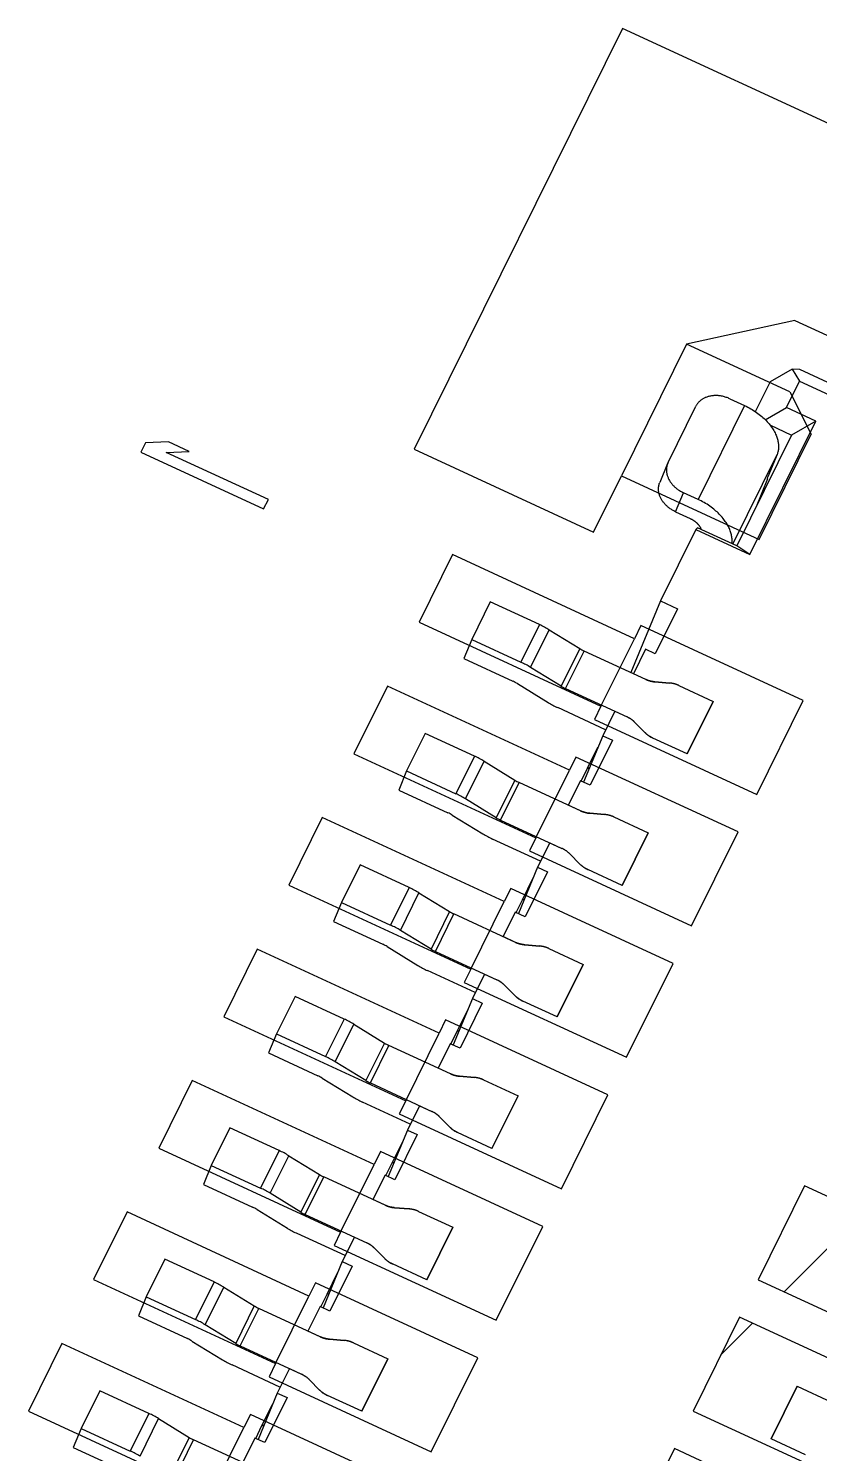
# Model space of a CAD drawing. Header units: millimetres. Extents: x 7 to 507, y -14 to 339.
# Drawn here: x 59.231 to 60.399, y 261.714 to 263.817 of the extents above; entities that cross this region are included whole.
import ezdxf

# ---------------------------------------------------------------- set-up
doc = ezdxf.new("R2010")
doc.units = ezdxf.units.MM
doc.header["$LTSCALE"] = 23.1
doc.layers.get('0').update_dxf_attribs({"linetype": 'CONTINUOUS'})
for name, color, linetype in [('01_ASM_ALL_AXIS', 7, 'CONTINUOUS'), ('_135680', 7, 'CONTINUOUS'), ('_139725', 7, 'CONTINUOUS'), ('_189691', 7, 'CONTINUOUS'), ('_369953', 7, 'CONTINUOUS'), ('_424072', 7, 'CONTINUOUS'), ('_524098', 7, 'CONTINUOUS'), ('_543160', 7, 'CONTINUOUS'), ('_548257', 7, 'CONTINUOUS'), ('_584557', 7, 'CONTINUOUS'), ('_601858', 7, 'CONTINUOUS')]:
    doc.layers.add(name, color=color, linetype=linetype)

msp = doc.modelspace()

# ---------------------------------------------------------------- linework, layer by layer
at = {"color": 1}
for p, q in [((60.1083, 263.817), (59.8008, 263.196)), ((61.6327, 263.113), (60.1083, 263.817)), ((60.3631, 263.386), (60.203, 263.3509)), ((60.3631, 263.386), (60.4829, 263.3307)), ((59.8008, 263.196), (60.0657, 263.0737)), ((60.0657, 263.0737), (60.1069, 263.1569)), ((60.1357, 262.9358), (60.1261, 262.9164)), ((60.3752, 262.8252), (60.1357, 262.9358)), ((60.3066, 262.6866), (60.3752, 262.8252)), ((60.0767, 262.8166), (60.0671, 262.7972)), ((60.0671, 262.7972), (60.3066, 262.6866)), ((60.0396, 262.7417), (60.03, 262.7223)), ((60.2791, 262.6311), (60.0396, 262.7417)), ((59.9806, 262.6225), (59.971, 262.6031)), ((60.2105, 262.4925), (60.2791, 262.6311)), ((59.971, 262.6031), (60.2105, 262.4925)), ((59.9435, 262.5477), (59.9339, 262.5283)), ((60.1831, 262.4371), (59.9435, 262.5477)), ((59.8845, 262.4285), (59.8749, 262.4091)), ((60.1144, 262.2985), (60.1831, 262.4371)), ((59.8749, 262.4091), (60.1144, 262.2985)), ((59.8474, 262.3537), (59.8378, 262.3342)), ((60.087, 262.243), (59.8474, 262.3537)), ((59.7884, 262.2345), (59.7788, 262.215)), ((60.0183, 262.1044), (60.087, 262.243)), ((59.7788, 262.215), (60.0183, 262.1044)), ((59.7513, 262.1596), (59.7417, 262.1402)), ((59.9909, 262.049), (59.7513, 262.1596)), ((60.3773, 262.1089), (60.3087, 261.9703)), ((60.6169, 261.9983), (60.3773, 262.1089)), ((59.9222, 261.9104), (59.9909, 262.049)), ((59.6923, 262.0404), (59.6827, 262.021)), ((59.6827, 262.021), (59.9222, 261.9104)), ((59.6552, 261.9656), (59.6456, 261.9462)), ((59.8948, 261.8549), (59.6552, 261.9656)), ((60.3087, 261.9703), (60.5482, 261.8597)), ((60.2812, 261.9149), (60.2126, 261.7763)), ((60.5208, 261.8043), (60.2812, 261.9149)), ((59.8261, 261.7163), (59.8948, 261.8549)), ((59.5962, 261.8464), (59.5866, 261.827)), ((59.5866, 261.827), (59.8261, 261.7163)), ((59.5591, 261.7715), (59.5495, 261.7521)), ((59.7987, 261.6609), (59.5591, 261.7715)), ((60.2126, 261.7763), (60.4521, 261.6657)), ((60.1851, 261.7209), (60.1165, 261.5822)), ((60.4247, 261.6102), (60.1851, 261.7209))]:
    msp.add_line(p, q, dxfattribs=at)
at = {"color": 4}
for p, q in [((60.203, 263.3509), (60.1069, 263.1569)), ((60.3555, 263.2805), (60.203, 263.3509)), ((60.3555, 263.2805), (60.3871, 263.2182)), ((60.3102, 263.063), (60.3871, 263.2182)), ((60.1069, 263.1569), (60.3102, 263.063)), ((59.8575, 263.0404), (59.8081, 262.9406)), ((60.1261, 262.9164), (59.8575, 263.0404)), ((59.8081, 262.9406), (60.0767, 262.8166)), ((60.0767, 262.8166), (60.1261, 262.9164)), ((59.7614, 262.8464), (59.712, 262.7466)), ((60.03, 262.7223), (59.7614, 262.8464)), ((59.712, 262.7466), (59.9806, 262.6225)), ((59.9806, 262.6225), (60.03, 262.7223)), ((59.6653, 262.6523), (59.6159, 262.5525)), ((59.9339, 262.5283), (59.6653, 262.6523)), ((59.6159, 262.5525), (59.8845, 262.4285)), ((59.8845, 262.4285), (59.9339, 262.5283)), ((59.5692, 262.4583), (59.5198, 262.3585)), ((59.8378, 262.3342), (59.5692, 262.4583)), ((59.5198, 262.3585), (59.7884, 262.2345)), ((59.7884, 262.2345), (59.8378, 262.3342)), ((59.4731, 262.2642), (59.4237, 262.1644)), ((59.7417, 262.1402), (59.4731, 262.2642)), ((59.4237, 262.1644), (59.6923, 262.0404)), ((59.6923, 262.0404), (59.7417, 262.1402)), ((59.377, 262.0702), (59.3276, 261.9704)), ((59.6456, 261.9462), (59.377, 262.0702)), ((59.3276, 261.9704), (59.5962, 261.8464)), ((59.5962, 261.8464), (59.6456, 261.9462)), ((59.2809, 261.8761), (59.2315, 261.7763)), ((59.5495, 261.7521), (59.2809, 261.8761)), ((59.2315, 261.7763), (59.5001, 261.6523)), ((59.5001, 261.6523), (59.5495, 261.7521))]:
    msp.add_line(p, q, dxfattribs=at)
at = {"color": 2}
for p, q in [((60.3472, 261.9526), (60.4637, 262.0691)), ((60.2534, 261.8588), (60.3006, 261.9059))]:
    msp.add_line(p, q, dxfattribs=at)
at = {"layer": '01_ASM_ALL_AXIS', "color": 4}
for p, q in [((59.4041, 263.2055), (59.3973, 263.1916)), ((59.438, 263.2069), (59.4041, 263.2055)), ((59.4689, 263.1926), (59.438, 263.2069)), ((59.3973, 263.1916), (59.5787, 263.1078)), ((59.435, 263.1912), (59.4689, 263.1926)), ((59.5856, 263.1217), (59.435, 263.1912)), ((59.5787, 263.1078), (59.5856, 263.1217))]:
    msp.add_line(p, q, dxfattribs=at)
at = {"layer": '_135680', "color": 7}
for p, q in [((59.7211, 262.5825), (59.6936, 262.5271)), ((59.7937, 262.549), (59.7211, 262.5825)), ((59.6936, 262.5271), (59.682, 262.4989)), ((59.6936, 262.5271), (59.7662, 262.4936)), ((59.808, 262.5414), (59.8532, 262.5136)), ((59.9505, 262.4682), (59.8597, 262.5101)), ((59.682, 262.4989), (59.7546, 262.4654)), ((59.8258, 262.4582), (59.7806, 262.4859)), ((59.9859, 262.4628), (59.9641, 262.4646)), ((59.7611, 262.4619), (59.8063, 262.4342)), ((59.8323, 262.4547), (59.923, 262.4128)), ((59.9995, 262.4592), (60.0503, 262.4357)), ((59.8911, 262.394), (59.8206, 262.4265)), ((59.9345, 262.4049), (59.9496, 262.3895)), ((60.0119, 262.3581), (59.9611, 262.3816)), ((59.8552, 262.3181), (59.8645, 262.337)), ((59.8645, 262.337), (59.8673, 262.3374))]:
    msp.add_line(p, q, dxfattribs=at)
at = {"layer": '_135680', "color": 9}
for p, q in [((59.7937, 262.549), (59.7662, 262.4936)), ((59.7806, 262.4859), (59.808, 262.5414)), ((59.8532, 262.5136), (59.8258, 262.4582)), ((59.8323, 262.4547), (59.8597, 262.5101)), ((60.0503, 262.4357), (60.0119, 262.3581))]:
    msp.add_line(p, q, dxfattribs=at)
at = {"layer": '_135680', "color": 7}
for points in [[(59.9641, 262.4646), (59.9635, 262.4647), (59.9629, 262.4647), (59.9623, 262.4648), (59.9617, 262.4649), (59.9612, 262.465), (59.9606, 262.4651), (59.9599, 262.4652), (59.9593, 262.4653), (59.9586, 262.4655), (59.958, 262.4656), (59.9574, 262.4658), (59.9567, 262.4659), (59.9561, 262.4661), (59.9554, 262.4663), (59.9548, 262.4665), (59.9542, 262.4667), (59.9535, 262.467), (59.9529, 262.4672), (59.9523, 262.4674), (59.9517, 262.4677), (59.9511, 262.468), (59.9505, 262.4682)], [(59.9995, 262.4592), (59.999, 262.4595), (59.9984, 262.4597), (59.9979, 262.4599), (59.9973, 262.4601), (59.9968, 262.4604), (59.9962, 262.4606), (59.9956, 262.4608), (59.995, 262.461), (59.9945, 262.4612), (59.9939, 262.4613), (59.9933, 262.4615), (59.9927, 262.4617), (59.9921, 262.4618), (59.9915, 262.462), (59.9908, 262.4621), (59.9902, 262.4622), (59.9896, 262.4623), (59.989, 262.4624), (59.9884, 262.4625), (59.9878, 262.4626), (59.9872, 262.4627), (59.9865, 262.4628), (59.9859, 262.4628)], [(59.9496, 262.3895), (59.95, 262.3891), (59.9505, 262.3887), (59.9509, 262.3884), (59.9513, 262.388), (59.9517, 262.3876), (59.9522, 262.3872), (59.9526, 262.3868), (59.9531, 262.3864), (59.9536, 262.3861), (59.9541, 262.3857), (59.9546, 262.3853), (59.9551, 262.385), (59.9556, 262.3846), (59.9562, 262.3843), (59.9567, 262.3839), (59.9572, 262.3836), (59.9578, 262.3833), (59.9583, 262.383), (59.9589, 262.3827), (59.9594, 262.3824), (59.96, 262.3821), (59.9605, 262.3819), (59.9611, 262.3816)]]:
    msp.add_lwpolyline(points, dxfattribs=at)
for centre, radius, start, end in [((59.7356, 262.4233), 0.1385, 58.4892, 65.2143), ((59.886, 262.5671), 0.0628, 238.4799, 245.2235), ((59.7084, 262.3682), 0.1381, 58.4799, 65.2235), ((59.7283, 262.4084), 0.0628, 58.4799, 65.2235), ((59.8586, 262.5117), 0.0628, 238.4799, 245.2235), ((59.8785, 262.5519), 0.1381, 238.4799, 245.2235), ((59.9058, 262.3756), 0.041, 58.6072, 65.2214), ((59.9065, 262.3767), 0.0397, 51.85, 58.6048), ((59.9079, 262.3784), 0.0375, 44.8183, 51.8251)]:
    msp.add_arc(centre, radius, start, end, dxfattribs=at)
at = {"layer": '_139725', "color": 7}
for p, q in [((60.3592, 263.3143), (60.3263, 263.2954)), ((60.3592, 263.3143), (60.3696, 263.2965)), ((60.3702, 263.3135), (60.3592, 263.3143)), ((60.5081, 263.2498), (60.3702, 263.3135)), ((60.3263, 263.2954), (60.3045, 263.2514)), ((60.3504, 263.2577), (60.3696, 263.2965)), ((60.3696, 263.2965), (60.5148, 263.2295)), ((60.3189, 263.2396), (60.3504, 263.2577)), ((60.3939, 263.2376), (60.3504, 263.2577)), ((60.2964, 263.0408), (60.3939, 263.2376)), ((60.3258, 263.2318), (60.3581, 263.2169)), ((60.3939, 263.2376), (60.3581, 263.2169)), ((60.3581, 263.2169), (60.2771, 263.0534)), ((60.2166, 263.0777), (60.1644, 262.9723)), ((60.2166, 263.0777), (60.219, 263.0802)), ((60.2166, 263.0777), (60.2964, 263.0408)), ((60.2771, 263.0534), (60.219, 263.0802)), ((60.2964, 263.0408), (60.2771, 263.0534)), ((60.1644, 262.9723), (60.1206, 262.8663)), ((60.1644, 262.9723), (60.1898, 262.9606)), ((60.1898, 262.9606), (60.1569, 262.894)), ((60.1424, 262.9008), (60.1245, 262.8647)), ((60.1569, 262.894), (60.1424, 262.9008)), ((60.1427, 262.8563), (60.1245, 262.8647)), ((60.1563, 262.8527), (60.1781, 262.8509)), ((60.1917, 262.8473), (60.2425, 262.8238)), ((60.2041, 262.7462), (60.2425, 262.8238)), ((60.0971, 262.8093), (60.0792, 262.7732)), ((60.0971, 262.8093), (60.1152, 262.8009)), ((60.1418, 262.7776), (60.1267, 262.7929)), ((60.0792, 262.7732), (60.0509, 262.7048)), ((60.0937, 262.7665), (60.0608, 262.7)), ((60.0792, 262.7732), (60.0937, 262.7665)), ((60.2041, 262.7462), (60.1533, 262.7697)), ((60.0567, 262.7251), (60.0723, 262.7565)), ((60.0595, 262.7255), (60.0567, 262.7251)), ((60.0463, 262.7067), (60.0284, 262.6707)), ((60.0608, 262.7), (60.0463, 262.7067)), ((60.0466, 262.6623), (60.0284, 262.6707)), ((60.0602, 262.6587), (60.082, 262.6569)), ((60.0956, 262.6533), (60.1464, 262.6298)), ((60.001, 262.6152), (59.9831, 262.5792)), ((60.001, 262.6152), (60.0191, 262.6068)), ((60.108, 262.5522), (60.1464, 262.6298)), ((60.0457, 262.5836), (60.0306, 262.5989)), ((59.9831, 262.5792), (59.9548, 262.5107)), ((59.9976, 262.5725), (59.9647, 262.506)), ((59.9831, 262.5792), (59.9976, 262.5725)), ((60.108, 262.5522), (60.0572, 262.5756)), ((59.9606, 262.531), (59.9762, 262.5625)), ((59.9634, 262.5314), (59.9606, 262.531)), ((59.9502, 262.5127), (59.9323, 262.4766)), ((59.9647, 262.506), (59.9502, 262.5127)), ((59.9505, 262.4682), (59.9323, 262.4766)), ((59.9641, 262.4646), (59.9859, 262.4628)), ((59.9995, 262.4592), (60.0503, 262.4357)), ((59.9049, 262.4212), (59.887, 262.3851)), ((59.9049, 262.4212), (59.923, 262.4128)), ((60.0119, 262.3581), (60.0503, 262.4357)), ((59.9496, 262.3895), (59.9345, 262.4049)), ((59.887, 262.3851), (59.8587, 262.3167)), ((59.887, 262.3851), (59.9015, 262.3784)), ((60.0119, 262.3581), (59.9611, 262.3816)), ((59.8645, 262.337), (59.8801, 262.3684)), ((59.9015, 262.3784), (59.8686, 262.3119)), ((59.8673, 262.3374), (59.8645, 262.337)), ((59.8541, 262.3186), (59.8362, 262.2826)), ((59.8686, 262.3119), (59.8541, 262.3186)), ((59.8544, 262.2742), (59.8362, 262.2826)), ((59.868, 262.2706), (59.8898, 262.2688)), ((59.9034, 262.2652), (59.9542, 262.2417)), ((59.9158, 262.1641), (59.9542, 262.2417)), ((59.8088, 262.2271), (59.7909, 262.1911)), ((59.8088, 262.2271), (59.8269, 262.2187)), ((59.8535, 262.1955), (59.8384, 262.2108)), ((59.7909, 262.1911), (59.7626, 262.1226)), ((59.7909, 262.1911), (59.8054, 262.1844)), ((59.7684, 262.143), (59.784, 262.1744)), ((59.8054, 262.1844), (59.7725, 262.1179)), ((59.9158, 262.1641), (59.865, 262.1875)), ((59.7712, 262.1434), (59.7684, 262.143)), ((59.758, 262.1246), (59.7401, 262.0885)), ((59.7725, 262.1179), (59.758, 262.1246)), ((59.7583, 262.0801), (59.7401, 262.0885)), ((59.7719, 262.0765), (59.7937, 262.0747)), ((59.8073, 262.0711), (59.8581, 262.0477)), ((59.8197, 261.97), (59.8581, 262.0477)), ((59.7127, 262.0331), (59.6948, 261.997)), ((59.7127, 262.0331), (59.7308, 262.0247)), ((59.7574, 262.0014), (59.7423, 262.0168)), ((59.6948, 261.997), (59.6665, 261.9286)), ((59.6723, 261.9489), (59.6879, 261.9803)), ((59.7093, 261.9903), (59.6764, 261.9238)), ((59.6948, 261.997), (59.7093, 261.9903)), ((59.8197, 261.97), (59.7689, 261.9935)), ((59.6751, 261.9493), (59.6723, 261.9489)), ((59.6619, 261.9305), (59.644, 261.8945)), ((59.6764, 261.9238), (59.6619, 261.9305)), ((59.6622, 261.8861), (59.644, 261.8945)), ((59.6758, 261.8825), (59.6976, 261.8807)), ((59.7112, 261.8771), (59.762, 261.8536)), ((59.7236, 261.776), (59.762, 261.8536)), ((59.6166, 261.839), (59.5987, 261.803)), ((59.6166, 261.839), (59.6347, 261.8307)), ((59.6613, 261.8074), (59.6462, 261.8227)), ((60.3663, 261.813), (60.3278, 261.7354)), ((60.3663, 261.813), (60.4171, 261.7895)), ((59.5987, 261.803), (59.5704, 261.7345)), ((59.6132, 261.7963), (59.5803, 261.7298)), ((59.5987, 261.803), (59.6132, 261.7963)), ((59.7236, 261.776), (59.6728, 261.7995)), ((59.5762, 261.7549), (59.5918, 261.7863)), ((59.579, 261.7553), (59.5762, 261.7549)), ((59.5658, 261.7365), (59.5479, 261.7004)), ((59.5803, 261.7298), (59.5658, 261.7365)), ((60.3786, 261.7119), (60.3278, 261.7354))]:
    msp.add_line(p, q, dxfattribs=at)
for points in [[(60.1427, 262.8563), (60.1432, 262.8561), (60.1438, 262.8558), (60.1444, 262.8556), (60.145, 262.8553), (60.1456, 262.8551), (60.1462, 262.8549), (60.1468, 262.8547), (60.1475, 262.8545), (60.1481, 262.8543), (60.1487, 262.8541), (60.1493, 262.8539), (60.1499, 262.8538), (60.1506, 262.8536), (60.1512, 262.8535), (60.1518, 262.8533), (60.1524, 262.8532), (60.1531, 262.8531), (60.1537, 262.853), (60.1543, 262.8529), (60.155, 262.8528), (60.1556, 262.8528), (60.1563, 262.8527)], [(60.1267, 262.7929), (60.1262, 262.7934), (60.1258, 262.7937), (60.1254, 262.7941), (60.125, 262.7945), (60.1246, 262.7949), (60.1241, 262.7953), (60.1236, 262.7957), (60.1232, 262.796), (60.1227, 262.7964), (60.1222, 262.7968), (60.1217, 262.7972), (60.1212, 262.7975), (60.1206, 262.7979), (60.1201, 262.7982), (60.1196, 262.7985), (60.1191, 262.7989), (60.1185, 262.7992), (60.118, 262.7995), (60.1174, 262.7998), (60.1169, 262.8001), (60.1163, 262.8004), (60.1158, 262.8006), (60.1152, 262.8009)], [(60.1533, 262.7697), (60.1527, 262.7699), (60.1522, 262.7702), (60.1517, 262.7705), (60.1512, 262.7707), (60.1506, 262.771), (60.1501, 262.7713), (60.1496, 262.7716), (60.1491, 262.7719), (60.1485, 262.7723), (60.148, 262.7726), (60.1475, 262.7729), (60.147, 262.7733), (60.1465, 262.7736), (60.146, 262.774), (60.1455, 262.7744), (60.145, 262.7748), (60.1446, 262.7752), (60.1441, 262.7755), (60.1436, 262.776), (60.1432, 262.7764), (60.1427, 262.7768), (60.1423, 262.7772), (60.1418, 262.7776)], [(60.0466, 262.6623), (60.0472, 262.662), (60.0477, 262.6618), (60.0483, 262.6615), (60.0489, 262.6613), (60.0495, 262.6611), (60.0501, 262.6608), (60.0507, 262.6606), (60.0514, 262.6604), (60.052, 262.6602), (60.0526, 262.6601), (60.0532, 262.6599), (60.0538, 262.6597), (60.0545, 262.6596), (60.0551, 262.6594), (60.0557, 262.6593), (60.0563, 262.6592), (60.057, 262.6591), (60.0576, 262.659), (60.0582, 262.6589), (60.0589, 262.6588), (60.0595, 262.6587), (60.0602, 262.6587)], [(60.0306, 262.5989), (60.0301, 262.5993), (60.0297, 262.5997), (60.0293, 262.6001), (60.0289, 262.6005), (60.0285, 262.6008), (60.028, 262.6012), (60.0275, 262.6016), (60.0271, 262.602), (60.0266, 262.6024), (60.0261, 262.6028), (60.0256, 262.6031), (60.0251, 262.6035), (60.0245, 262.6038), (60.024, 262.6042), (60.0235, 262.6045), (60.023, 262.6048), (60.0224, 262.6051), (60.0219, 262.6054), (60.0213, 262.6057), (60.0208, 262.606), (60.0202, 262.6063), (60.0197, 262.6066), (60.0191, 262.6068)], [(60.0572, 262.5756), (60.0566, 262.5759), (60.0561, 262.5762), (60.0556, 262.5764), (60.0551, 262.5767), (60.0545, 262.577), (60.054, 262.5773), (60.0535, 262.5776), (60.053, 262.5779), (60.0524, 262.5782), (60.0519, 262.5786), (60.0514, 262.5789), (60.0509, 262.5792), (60.0504, 262.5796), (60.0499, 262.58), (60.0494, 262.5803), (60.0489, 262.5807), (60.0485, 262.5811), (60.048, 262.5815), (60.0475, 262.5819), (60.0471, 262.5823), (60.0466, 262.5827), (60.0462, 262.5832), (60.0457, 262.5836)], [(59.9505, 262.4682), (59.9511, 262.468), (59.9516, 262.4677), (59.9522, 262.4675), (59.9528, 262.4672), (59.9534, 262.467), (59.954, 262.4668), (59.9546, 262.4666), (59.9553, 262.4664), (59.9559, 262.4662), (59.9565, 262.466), (59.9571, 262.4658), (59.9577, 262.4657), (59.9584, 262.4655), (59.959, 262.4654), (59.9596, 262.4653), (59.9602, 262.4651), (59.9609, 262.465), (59.9615, 262.4649), (59.9621, 262.4648), (59.9628, 262.4648), (59.9634, 262.4647), (59.9641, 262.4646)], [(59.9345, 262.4049), (59.934, 262.4053), (59.9336, 262.4057), (59.9332, 262.406), (59.9328, 262.4064), (59.9324, 262.4068), (59.9319, 262.4072), (59.9315, 262.4076), (59.931, 262.408), (59.9305, 262.4083), (59.93, 262.4087), (59.9295, 262.4091), (59.929, 262.4094), (59.9284, 262.4098), (59.9279, 262.4101), (59.9274, 262.4104), (59.9269, 262.4108), (59.9263, 262.4111), (59.9258, 262.4114), (59.9252, 262.4117), (59.9247, 262.412), (59.9241, 262.4123), (59.9236, 262.4125), (59.923, 262.4128)], [(59.9611, 262.3816), (59.9605, 262.3818), (59.96, 262.3821), (59.9595, 262.3824), (59.959, 262.3827), (59.9584, 262.3829), (59.9579, 262.3832), (59.9574, 262.3835), (59.9569, 262.3838), (59.9563, 262.3842), (59.9558, 262.3845), (59.9553, 262.3848), (59.9548, 262.3852), (59.9543, 262.3856), (59.9538, 262.3859), (59.9533, 262.3863), (59.9528, 262.3867), (59.9524, 262.3871), (59.9519, 262.3875), (59.9514, 262.3879), (59.951, 262.3883), (59.9505, 262.3887), (59.9501, 262.3891), (59.9496, 262.3895)], [(59.8544, 262.2742), (59.855, 262.2739), (59.8555, 262.2737), (59.8561, 262.2734), (59.8567, 262.2732), (59.8573, 262.273), (59.8579, 262.2727), (59.8585, 262.2725), (59.8592, 262.2723), (59.8598, 262.2721), (59.8604, 262.272), (59.861, 262.2718), (59.8616, 262.2716), (59.8623, 262.2715), (59.8629, 262.2713), (59.8635, 262.2712), (59.8641, 262.2711), (59.8648, 262.271), (59.8654, 262.2709), (59.866, 262.2708), (59.8667, 262.2707), (59.8673, 262.2706), (59.868, 262.2706)], [(59.8384, 262.2108), (59.838, 262.2112), (59.8375, 262.2116), (59.8371, 262.212), (59.8367, 262.2124), (59.8363, 262.2128), (59.8358, 262.2131), (59.8354, 262.2135), (59.8349, 262.2139), (59.8344, 262.2143), (59.8339, 262.2147), (59.8334, 262.215), (59.8329, 262.2154), (59.8323, 262.2157), (59.8318, 262.2161), (59.8313, 262.2164), (59.8308, 262.2167), (59.8302, 262.217), (59.8297, 262.2173), (59.8291, 262.2176), (59.8286, 262.2179), (59.828, 262.2182), (59.8275, 262.2185), (59.8269, 262.2187)], [(59.865, 262.1875), (59.8644, 262.1878), (59.8639, 262.1881), (59.8634, 262.1883), (59.8629, 262.1886), (59.8623, 262.1889), (59.8618, 262.1892), (59.8613, 262.1895), (59.8608, 262.1898), (59.8602, 262.1901), (59.8597, 262.1905), (59.8592, 262.1908), (59.8587, 262.1911), (59.8582, 262.1915), (59.8577, 262.1919), (59.8572, 262.1922), (59.8567, 262.1926), (59.8563, 262.193), (59.8558, 262.1934), (59.8553, 262.1938), (59.8549, 262.1942), (59.8544, 262.1946), (59.854, 262.1951), (59.8535, 262.1955)], [(59.7583, 262.0801), (59.7589, 262.0799), (59.7594, 262.0796), (59.76, 262.0794), (59.7606, 262.0791), (59.7612, 262.0789), (59.7618, 262.0787), (59.7624, 262.0785), (59.7631, 262.0783), (59.7637, 262.0781), (59.7643, 262.0779), (59.7649, 262.0777), (59.7655, 262.0776), (59.7662, 262.0774), (59.7668, 262.0773), (59.7674, 262.0772), (59.768, 262.077), (59.7687, 262.0769), (59.7693, 262.0768), (59.77, 262.0767), (59.7706, 262.0767), (59.7712, 262.0766), (59.7719, 262.0765)], [(59.7423, 262.0168), (59.7419, 262.0172), (59.7414, 262.0176), (59.741, 262.0179), (59.7406, 262.0183), (59.7402, 262.0187), (59.7397, 262.0191), (59.7393, 262.0195), (59.7388, 262.0199), (59.7383, 262.0202), (59.7378, 262.0206), (59.7373, 262.021), (59.7368, 262.0213), (59.7362, 262.0217), (59.7357, 262.022), (59.7352, 262.0223), (59.7347, 262.0227), (59.7341, 262.023), (59.7336, 262.0233), (59.733, 262.0236), (59.7325, 262.0239), (59.7319, 262.0242), (59.7314, 262.0244), (59.7308, 262.0247)], [(59.7689, 261.9935), (59.7683, 261.9938), (59.7678, 261.994), (59.7673, 261.9943), (59.7668, 261.9946), (59.7662, 261.9948), (59.7657, 261.9951), (59.7652, 261.9954), (59.7647, 261.9958), (59.7641, 261.9961), (59.7636, 261.9964), (59.7631, 261.9968), (59.7626, 261.9971), (59.7621, 261.9975), (59.7616, 261.9978), (59.7611, 261.9982), (59.7606, 261.9986), (59.7602, 261.999), (59.7597, 261.9994), (59.7592, 261.9998), (59.7588, 262.0002), (59.7583, 262.0006), (59.7579, 262.001), (59.7574, 262.0014)], [(59.6622, 261.8861), (59.6628, 261.8858), (59.6633, 261.8856), (59.6639, 261.8853), (59.6645, 261.8851), (59.6651, 261.8849), (59.6657, 261.8846), (59.6663, 261.8844), (59.667, 261.8842), (59.6676, 261.884), (59.6682, 261.8839), (59.6688, 261.8837), (59.6694, 261.8835), (59.6701, 261.8834), (59.6707, 261.8832), (59.6713, 261.8831), (59.672, 261.883), (59.6726, 261.8829), (59.6732, 261.8828), (59.6739, 261.8827), (59.6745, 261.8826), (59.6751, 261.8825), (59.6758, 261.8825)], [(59.6462, 261.8227), (59.6458, 261.8231), (59.6453, 261.8235), (59.6449, 261.8239), (59.6445, 261.8243), (59.6441, 261.8247), (59.6436, 261.825), (59.6432, 261.8254), (59.6427, 261.8258), (59.6422, 261.8262), (59.6417, 261.8266), (59.6412, 261.8269), (59.6407, 261.8273), (59.6401, 261.8276), (59.6396, 261.828), (59.6391, 261.8283), (59.6386, 261.8286), (59.638, 261.8289), (59.6375, 261.8292), (59.6369, 261.8295), (59.6364, 261.8298), (59.6358, 261.8301), (59.6353, 261.8304), (59.6347, 261.8307)], [(59.6728, 261.7995), (59.6722, 261.7997), (59.6717, 261.8), (59.6712, 261.8002), (59.6707, 261.8005), (59.6701, 261.8008), (59.6696, 261.8011), (59.6691, 261.8014), (59.6686, 261.8017), (59.668, 261.802), (59.6675, 261.8024), (59.667, 261.8027), (59.6665, 261.8031), (59.666, 261.8034), (59.6655, 261.8038), (59.665, 261.8041), (59.6645, 261.8045), (59.6641, 261.8049), (59.6636, 261.8053), (59.6631, 261.8057), (59.6627, 261.8061), (59.6622, 261.8065), (59.6618, 261.807), (59.6613, 261.8074)]]:
    msp.add_lwpolyline(points, dxfattribs=at)
for centre, radius, start, end in [((60.1749, 262.8121), 0.039, 78.4235, 85.2662), ((60.1746, 262.8104), 0.0407, 71.7775, 78.4338), ((60.1744, 262.8097), 0.0414, 65.2148, 71.7879), ((60.0788, 262.618), 0.039, 78.4235, 85.2662), ((60.0785, 262.6164), 0.0407, 71.7775, 78.4338), ((60.0783, 262.6157), 0.0414, 65.2148, 71.7879), ((59.9827, 262.424), 0.039, 78.4235, 85.2662), ((59.9824, 262.4223), 0.0407, 71.7775, 78.4338), ((59.9822, 262.4216), 0.0414, 65.2148, 71.7879), ((59.8866, 262.2299), 0.039, 78.4235, 85.2662), ((59.8863, 262.2283), 0.0407, 71.7775, 78.4338), ((59.8861, 262.2276), 0.0414, 65.2148, 71.7879), ((59.7905, 262.0359), 0.039, 78.4235, 85.2662), ((59.7902, 262.0342), 0.0407, 71.7775, 78.4338), ((59.79, 262.0335), 0.0414, 65.2148, 71.7879), ((59.6944, 261.8418), 0.039, 78.4235, 85.2662), ((59.6941, 261.8402), 0.0407, 71.7775, 78.4338), ((59.6939, 261.8395), 0.0414, 65.2148, 71.7879)]:
    msp.add_arc(centre, radius, start, end, dxfattribs=at)
at = {"layer": '_189691', "color": 7}
for p, q in [((59.9133, 262.9706), (59.8858, 262.9152)), ((59.9859, 262.9371), (59.9133, 262.9706)), ((60.0002, 262.9295), (60.0454, 262.9017)), ((59.8858, 262.9152), (59.8742, 262.887)), ((59.8858, 262.9152), (59.9584, 262.8817)), ((59.8742, 262.887), (59.9468, 262.8535)), ((60.1427, 262.8563), (60.0519, 262.8982)), ((60.018, 262.8463), (59.9727, 262.874)), ((59.9533, 262.85), (59.9985, 262.8223)), ((60.0245, 262.8428), (60.1152, 262.8009)), ((60.1781, 262.8509), (60.1563, 262.8527)), ((60.1917, 262.8473), (60.2425, 262.8238)), ((60.0833, 262.7821), (60.0128, 262.8146)), ((60.1267, 262.7929), (60.1418, 262.7776)), ((60.2041, 262.7462), (60.1533, 262.7697)), ((60.0474, 262.7062), (60.0567, 262.7251)), ((60.0567, 262.7251), (60.0595, 262.7255))]:
    msp.add_line(p, q, dxfattribs=at)
at = {"layer": '_189691', "color": 9}
for p, q in [((59.9859, 262.9371), (59.9584, 262.8817)), ((59.9727, 262.874), (60.0002, 262.9295)), ((60.0454, 262.9017), (60.018, 262.8463)), ((60.0245, 262.8428), (60.0519, 262.8982)), ((60.2425, 262.8238), (60.2041, 262.7462))]:
    msp.add_line(p, q, dxfattribs=at)
at = {"layer": '_189691', "color": 7}
for points in [[(60.1563, 262.8527), (60.1557, 262.8528), (60.1551, 262.8528), (60.1545, 262.8529), (60.1539, 262.853), (60.1534, 262.8531), (60.1528, 262.8532), (60.1521, 262.8533), (60.1515, 262.8534), (60.1508, 262.8536), (60.1502, 262.8537), (60.1495, 262.8539), (60.1489, 262.854), (60.1483, 262.8542), (60.1476, 262.8544), (60.147, 262.8546), (60.1464, 262.8548), (60.1457, 262.8551), (60.1451, 262.8553), (60.1445, 262.8555), (60.1439, 262.8558), (60.1433, 262.8561), (60.1427, 262.8563)], [(60.1917, 262.8473), (60.1912, 262.8476), (60.1906, 262.8478), (60.1901, 262.848), (60.1895, 262.8482), (60.189, 262.8485), (60.1884, 262.8487), (60.1878, 262.8489), (60.1872, 262.8491), (60.1866, 262.8493), (60.1861, 262.8494), (60.1855, 262.8496), (60.1849, 262.8498), (60.1843, 262.8499), (60.1836, 262.8501), (60.183, 262.8502), (60.1824, 262.8503), (60.1818, 262.8504), (60.1812, 262.8505), (60.1806, 262.8506), (60.18, 262.8507), (60.1794, 262.8508), (60.1787, 262.8509), (60.1781, 262.8509)], [(60.1418, 262.7776), (60.1422, 262.7772), (60.1426, 262.7768), (60.1431, 262.7764), (60.1435, 262.7761), (60.1439, 262.7757), (60.1444, 262.7753), (60.1448, 262.7749), (60.1453, 262.7745), (60.1458, 262.7742), (60.1463, 262.7738), (60.1468, 262.7734), (60.1473, 262.7731), (60.1478, 262.7727), (60.1484, 262.7724), (60.1489, 262.772), (60.1494, 262.7717), (60.15, 262.7714), (60.1505, 262.7711), (60.1511, 262.7708), (60.1516, 262.7705), (60.1522, 262.7702), (60.1527, 262.77), (60.1533, 262.7697)]]:
    msp.add_lwpolyline(points, dxfattribs=at)
for centre, radius, start, end in [((59.9278, 262.8114), 0.1385, 58.4892, 65.2143), ((60.0782, 262.9552), 0.0628, 238.4799, 245.2235), ((59.9006, 262.7563), 0.1381, 58.4799, 65.2235), ((59.9205, 262.7965), 0.0628, 58.4799, 65.2235), ((60.0508, 262.8998), 0.0628, 238.4799, 245.2235), ((60.0707, 262.94), 0.1381, 238.4799, 245.2235), ((60.098, 262.7636), 0.041, 58.6072, 65.2214), ((60.0987, 262.7648), 0.0397, 51.85, 58.6048), ((60.1, 262.7665), 0.0375, 44.8183, 51.8251)]:
    msp.add_arc(centre, radius, start, end, dxfattribs=at)
at = {"layer": '_369953', "color": 7}
for p, q in [((59.5289, 262.1945), (59.5014, 262.139)), ((59.6015, 262.1609), (59.5289, 262.1945)), ((59.6158, 262.1533), (59.661, 262.1255)), ((59.5014, 262.139), (59.4898, 262.1109)), ((59.5014, 262.139), (59.574, 262.1055)), ((59.4898, 262.1109), (59.5624, 262.0773)), ((59.7583, 262.0801), (59.6675, 262.122)), ((59.6336, 262.0701), (59.5884, 262.0978)), ((59.5689, 262.0738), (59.6141, 262.0461)), ((59.6401, 262.0666), (59.7308, 262.0247)), ((59.7937, 262.0747), (59.7719, 262.0765)), ((59.8073, 262.0711), (59.8581, 262.0477)), ((59.6989, 262.0059), (59.6284, 262.0384)), ((59.7423, 262.0168), (59.7574, 262.0014)), ((59.8197, 261.97), (59.7689, 261.9935)), ((59.663, 261.93), (59.6723, 261.9489)), ((59.6723, 261.9489), (59.6751, 261.9493))]:
    msp.add_line(p, q, dxfattribs=at)
at = {"layer": '_369953', "color": 9}
for p, q in [((59.6015, 262.1609), (59.574, 262.1055)), ((59.5884, 262.0978), (59.6158, 262.1533)), ((59.661, 262.1255), (59.6336, 262.0701)), ((59.6401, 262.0666), (59.6675, 262.122)), ((59.8581, 262.0477), (59.8197, 261.97))]:
    msp.add_line(p, q, dxfattribs=at)
at = {"layer": '_369953', "color": 7}
for points in [[(59.7719, 262.0765), (59.7713, 262.0766), (59.7707, 262.0766), (59.7701, 262.0767), (59.7696, 262.0768), (59.769, 262.0769), (59.7684, 262.077), (59.7678, 262.0771), (59.7671, 262.0772), (59.7664, 262.0774), (59.7658, 262.0775), (59.7652, 262.0777), (59.7645, 262.0779), (59.7639, 262.078), (59.7632, 262.0782), (59.7626, 262.0784), (59.762, 262.0786), (59.7613, 262.0789), (59.7607, 262.0791), (59.7601, 262.0794), (59.7595, 262.0796), (59.7589, 262.0799), (59.7583, 262.0801)], [(59.8073, 262.0711), (59.8068, 262.0714), (59.8062, 262.0716), (59.8057, 262.0718), (59.8051, 262.0721), (59.8046, 262.0723), (59.804, 262.0725), (59.8034, 262.0727), (59.8028, 262.0729), (59.8023, 262.0731), (59.8017, 262.0732), (59.8011, 262.0734), (59.8005, 262.0736), (59.7999, 262.0737), (59.7993, 262.0739), (59.7986, 262.074), (59.798, 262.0741), (59.7974, 262.0742), (59.7968, 262.0744), (59.7962, 262.0744), (59.7956, 262.0745), (59.795, 262.0746), (59.7944, 262.0747), (59.7937, 262.0747)], [(59.7574, 262.0014), (59.7578, 262.001), (59.7583, 262.0006), (59.7587, 262.0003), (59.7591, 261.9999), (59.7595, 261.9995), (59.76, 261.9991), (59.7604, 261.9987), (59.7609, 261.9983), (59.7614, 261.998), (59.7619, 261.9976), (59.7624, 261.9972), (59.7629, 261.9969), (59.7635, 261.9965), (59.764, 261.9962), (59.7645, 261.9959), (59.765, 261.9955), (59.7656, 261.9952), (59.7661, 261.9949), (59.7667, 261.9946), (59.7672, 261.9943), (59.7678, 261.994), (59.7683, 261.9938), (59.7689, 261.9935)]]:
    msp.add_lwpolyline(points, dxfattribs=at)
for centre, radius, start, end in [((59.5434, 262.0352), 0.1385, 58.4892, 65.2143), ((59.6938, 262.179), 0.0628, 238.4799, 245.2235), ((59.5162, 261.9801), 0.1381, 58.4799, 65.2235), ((59.5361, 262.0203), 0.0628, 58.4799, 65.2235), ((59.6664, 262.1236), 0.0628, 238.4799, 245.2235), ((59.6863, 262.1638), 0.1381, 238.4799, 245.2235), ((59.7136, 261.9875), 0.041, 58.6072, 65.2214), ((59.7143, 261.9886), 0.0397, 51.85, 58.6048), ((59.7157, 261.9903), 0.0375, 44.8183, 51.8251)]:
    msp.add_arc(centre, radius, start, end, dxfattribs=at)
at = {"layer": '_424072', "color": 7}
for p, q in [((60.267, 263.2706), (60.2887, 263.2605)), ((60.1757, 263.1764), (60.2169, 263.2596)), ((60.3366, 263.1881), (60.323, 263.1552)), ((60.1751, 263.175), (60.1634, 263.1468)), ((60.1757, 263.1764), (60.1751, 263.175)), ((60.3227, 263.1522), (60.3056, 263.111)), ((60.3227, 263.1522), (60.323, 263.1552)), ((60.2201, 263.1219), (60.1983, 263.1319)), ((60.1867, 263.1038), (60.2084, 263.0937))]:
    msp.add_line(p, q, dxfattribs=at)
at = {"layer": '_424072', "color": 9}
for p, q in [((60.2887, 263.2605), (60.2201, 263.1219)), ((60.2712, 263.0561), (60.3366, 263.1881)), ((60.1867, 263.1038), (60.1983, 263.1319))]:
    msp.add_line(p, q, dxfattribs=at)
at = {"layer": '_424072', "color": 7}
for points in [[(60.267, 263.2706), (60.2657, 263.2711), (60.2644, 263.2717), (60.263, 263.2722), (60.2617, 263.2726), (60.2603, 263.2731), (60.259, 263.2735), (60.2576, 263.2738), (60.2562, 263.2741), (60.2548, 263.2744), (60.2534, 263.2747), (60.252, 263.2749), (60.2508, 263.275), (60.2496, 263.2751), (60.2483, 263.2752), (60.2471, 263.2752), (60.2458, 263.2752), (60.2446, 263.2752), (60.2434, 263.2751), (60.2421, 263.275), (60.2409, 263.2749), (60.2397, 263.2747), (60.2385, 263.2745), (60.2373, 263.2743), (60.2361, 263.274), (60.235, 263.2737), (60.2339, 263.2734), (60.2328, 263.273), (60.2317, 263.2726), (60.2307, 263.2722), (60.2298, 263.2718), (60.229, 263.2714), (60.2281, 263.2709), (60.2273, 263.2705), (60.2265, 263.27), (60.2257, 263.2695), (60.2249, 263.2689), (60.2242, 263.2684), (60.2235, 263.2678), (60.2228, 263.2672), (60.2222, 263.2666), (60.2215, 263.266), (60.2209, 263.2653), (60.2203, 263.2647), (60.2197, 263.264), (60.2192, 263.2633), (60.2187, 263.2626), (60.2182, 263.2619), (60.2178, 263.2611), (60.2173, 263.2604), (60.2169, 263.2596)], [(60.2887, 263.2605), (60.291, 263.2594), (60.2933, 263.2583), (60.2955, 263.2571), (60.2978, 263.2558), (60.2999, 263.2545), (60.3021, 263.2532), (60.3042, 263.2518), (60.3063, 263.2504), (60.3084, 263.2489), (60.3104, 263.2473), (60.3124, 263.2457), (60.3141, 263.2443), (60.3158, 263.2428), (60.3174, 263.2413), (60.319, 263.2398), (60.3206, 263.2382), (60.3221, 263.2366), (60.3235, 263.2351), (60.3248, 263.2335), (60.3261, 263.2319), (60.3274, 263.2302), (60.3286, 263.2285), (60.3298, 263.2268), (60.3308, 263.2252), (60.3318, 263.2235), (60.3328, 263.2218), (60.3337, 263.2201), (60.3345, 263.2184), (60.3353, 263.2166), (60.3358, 263.2152), (60.3364, 263.2138), (60.3369, 263.2124), (60.3373, 263.211), (60.3377, 263.2095), (60.338, 263.208), (60.3383, 263.2065), (60.3385, 263.2052), (60.3387, 263.2038), (60.3388, 263.2024), (60.3389, 263.2011), (60.3389, 263.1997), (60.3388, 263.1983), (60.3387, 263.1969), (60.3386, 263.1956), (60.3384, 263.1943), (60.3381, 263.193), (60.3378, 263.1918), (60.3375, 263.1905), (60.3371, 263.1893), (60.3366, 263.1881)], [(60.1751, 263.175), (60.1748, 263.1742), (60.1745, 263.1734), (60.1742, 263.1726), (60.174, 263.1718), (60.1738, 263.1709), (60.1737, 263.1701), (60.1735, 263.1693), (60.1734, 263.1684), (60.1733, 263.1676), (60.1733, 263.1667), (60.1732, 263.1659), (60.1732, 263.165), (60.1733, 263.1641), (60.1733, 263.1633), (60.1734, 263.1624), (60.1735, 263.1615), (60.1737, 263.1606), (60.1739, 263.1597), (60.1741, 263.1589), (60.1743, 263.158), (60.1745, 263.1571), (60.1749, 263.1561), (60.1753, 263.1551), (60.1757, 263.1541), (60.1761, 263.1531), (60.1766, 263.1521), (60.1771, 263.1511), (60.1777, 263.1501), (60.1783, 263.1491), (60.1789, 263.1481), (60.1795, 263.1472), (60.1802, 263.1463), (60.1809, 263.1454), (60.1817, 263.1444), (60.1825, 263.1435), (60.1833, 263.1426), (60.1841, 263.1418), (60.185, 263.1409), (60.1858, 263.1401), (60.1868, 263.1393), (60.1877, 263.1385), (60.1887, 263.1377), (60.1897, 263.137), (60.1907, 263.1363), (60.1918, 263.1356), (60.1928, 263.1349), (60.1939, 263.1343), (60.195, 263.1336), (60.1961, 263.133), (60.1972, 263.1325), (60.1983, 263.1319)], [(60.1867, 263.1038), (60.1855, 263.1043), (60.1844, 263.1049), (60.1833, 263.1055), (60.1822, 263.1061), (60.1812, 263.1067), (60.1801, 263.1074), (60.1791, 263.1081), (60.1781, 263.1088), (60.1771, 263.1096), (60.1761, 263.1103), (60.1751, 263.1111), (60.1742, 263.112), (60.1733, 263.1128), (60.1725, 263.1136), (60.1716, 263.1145), (60.1708, 263.1154), (60.17, 263.1163), (60.1693, 263.1172), (60.1686, 263.1181), (60.1679, 263.119), (60.1672, 263.12), (60.1666, 263.1209), (60.166, 263.1219), (60.1654, 263.1229), (60.1649, 263.1239), (60.1645, 263.1249), (60.164, 263.1259), (60.1636, 263.1269), (60.1632, 263.1279), (60.1629, 263.129), (60.1626, 263.1298), (60.1624, 263.1307), (60.1622, 263.1316), (60.162, 263.1325), (60.1619, 263.1333), (60.1618, 263.1342), (60.1617, 263.1351), (60.1616, 263.136), (60.1616, 263.1368), (60.1616, 263.1377), (60.1616, 263.1386), (60.1617, 263.1394), (60.1618, 263.1403), (60.1619, 263.1411), (60.162, 263.142), (60.1622, 263.1428), (60.1624, 263.1436), (60.1626, 263.1444), (60.1628, 263.1452), (60.1631, 263.146), (60.1634, 263.1468)], [(60.2699, 263.0567), (60.2701, 263.0581), (60.2702, 263.0595), (60.2702, 263.061), (60.2702, 263.0624), (60.2702, 263.0638), (60.27, 263.0652), (60.2699, 263.0667), (60.2696, 263.0683), (60.2693, 263.0698), (60.2689, 263.0712), (60.2685, 263.0727), (60.2681, 263.0742), (60.2675, 263.0758), (60.2669, 263.0773), (60.2663, 263.0788), (60.2656, 263.0803), (60.2649, 263.0818), (60.2641, 263.0833), (60.2632, 263.0849), (60.2623, 263.0864), (60.2613, 263.0879), (60.2603, 263.0894), (60.2593, 263.0909), (60.2582, 263.0923), (60.2569, 263.094), (60.2555, 263.0956), (60.2541, 263.0973), (60.2527, 263.0988), (60.2512, 263.1004), (60.2497, 263.1019), (60.2481, 263.1034), (60.2465, 263.1048), (60.2449, 263.1062), (60.2432, 263.1076), (60.2415, 263.1089), (60.2395, 263.1104), (60.2375, 263.1119), (60.2354, 263.1133), (60.2333, 263.1147), (60.2312, 263.116), (60.229, 263.1173), (60.2268, 263.1185), (60.2246, 263.1197), (60.2224, 263.1208), (60.2201, 263.1219)], [(60.2084, 263.0937), (60.2089, 263.0935), (60.2094, 263.0933), (60.2099, 263.093), (60.2103, 263.0928), (60.2108, 263.0926), (60.2112, 263.0923), (60.2117, 263.092), (60.2122, 263.0918), (60.2126, 263.0915), (60.2131, 263.0912), (60.2135, 263.0909), (60.214, 263.0906), (60.2144, 263.0903), (60.2149, 263.09), (60.2153, 263.0896), (60.2157, 263.0893), (60.2161, 263.089), (60.2166, 263.0886), (60.217, 263.0883), (60.2174, 263.0879), (60.2178, 263.0876), (60.2182, 263.0872), (60.2186, 263.0868)], [(60.2186, 263.0868), (60.2189, 263.0865), (60.2192, 263.0862), (60.2194, 263.0859), (60.2197, 263.0856), (60.22, 263.0853), (60.2203, 263.0849), (60.2206, 263.0846), (60.2208, 263.0843), (60.221, 263.0841), (60.2212, 263.0838), (60.2215, 263.0835), (60.2217, 263.0832), (60.2219, 263.0829), (60.2221, 263.0826), (60.2223, 263.0823), (60.2225, 263.082), (60.2227, 263.0816), (60.2229, 263.0813), (60.223, 263.081), (60.2232, 263.0807), (60.2234, 263.0804), (60.2235, 263.08), (60.2237, 263.0797), (60.2238, 263.0794), (60.224, 263.0791), (60.2241, 263.0787), (60.2242, 263.0784), (60.2244, 263.078), (60.2245, 263.0777)]]:
    msp.add_lwpolyline(points, dxfattribs=at)
at = {"layer": '_524098', "color": 7}
for p, q in [((59.8172, 262.7766), (59.7897, 262.7212)), ((59.8898, 262.7431), (59.8172, 262.7766)), ((59.7897, 262.7212), (59.7781, 262.693)), ((59.7897, 262.7212), (59.8623, 262.6876)), ((59.9041, 262.7354), (59.9493, 262.7077)), ((60.0466, 262.6623), (59.9558, 262.7042)), ((59.7781, 262.693), (59.8507, 262.6595)), ((59.9219, 262.6522), (59.8766, 262.68)), ((59.8572, 262.656), (59.9024, 262.6283)), ((60.082, 262.6569), (60.0602, 262.6587)), ((60.0956, 262.6533), (60.1464, 262.6298)), ((59.9284, 262.6487), (60.0191, 262.6068)), ((59.9872, 262.588), (59.9167, 262.6206)), ((60.0306, 262.5989), (60.0457, 262.5836)), ((60.108, 262.5522), (60.0572, 262.5756)), ((59.9513, 262.5121), (59.9606, 262.531)), ((59.9606, 262.531), (59.9634, 262.5314))]:
    msp.add_line(p, q, dxfattribs=at)
at = {"layer": '_524098', "color": 9}
for p, q in [((59.8898, 262.7431), (59.8623, 262.6876)), ((59.8766, 262.68), (59.9041, 262.7354)), ((59.9493, 262.7077), (59.9219, 262.6522)), ((59.9284, 262.6487), (59.9558, 262.7042)), ((60.1464, 262.6298), (60.108, 262.5522))]:
    msp.add_line(p, q, dxfattribs=at)
at = {"layer": '_524098', "color": 7}
for points in [[(60.0602, 262.6587), (60.0596, 262.6587), (60.059, 262.6588), (60.0584, 262.6589), (60.0578, 262.6589), (60.0573, 262.659), (60.0567, 262.6591), (60.056, 262.6592), (60.0554, 262.6594), (60.0547, 262.6595), (60.0541, 262.6597), (60.0535, 262.6598), (60.0528, 262.66), (60.0522, 262.6602), (60.0515, 262.6604), (60.0509, 262.6606), (60.0503, 262.6608), (60.0496, 262.661), (60.049, 262.6613), (60.0484, 262.6615), (60.0478, 262.6617), (60.0472, 262.662), (60.0466, 262.6623)], [(60.0956, 262.6533), (60.0951, 262.6535), (60.0945, 262.6537), (60.094, 262.654), (60.0934, 262.6542), (60.0929, 262.6544), (60.0923, 262.6546), (60.0917, 262.6548), (60.0911, 262.655), (60.0906, 262.6552), (60.09, 262.6554), (60.0894, 262.6556), (60.0888, 262.6557), (60.0882, 262.6559), (60.0875, 262.656), (60.0869, 262.6562), (60.0863, 262.6563), (60.0857, 262.6564), (60.0851, 262.6565), (60.0845, 262.6566), (60.0839, 262.6567), (60.0833, 262.6568), (60.0826, 262.6568), (60.082, 262.6569)], [(60.0457, 262.5836), (60.0461, 262.5832), (60.0466, 262.5828), (60.047, 262.5824), (60.0474, 262.582), (60.0478, 262.5816), (60.0483, 262.5813), (60.0487, 262.5809), (60.0492, 262.5805), (60.0497, 262.5801), (60.0502, 262.5797), (60.0507, 262.5794), (60.0512, 262.579), (60.0517, 262.5787), (60.0523, 262.5783), (60.0528, 262.578), (60.0533, 262.5777), (60.0539, 262.5774), (60.0544, 262.5771), (60.055, 262.5768), (60.0555, 262.5765), (60.0561, 262.5762), (60.0566, 262.5759), (60.0572, 262.5756)]]:
    msp.add_lwpolyline(points, dxfattribs=at)
for centre, radius, start, end in [((59.8317, 262.6174), 0.1385, 58.4892, 65.2143), ((59.9821, 262.7612), 0.0628, 238.4799, 245.2235), ((59.8045, 262.5622), 0.1381, 58.4799, 65.2235), ((59.8244, 262.6025), 0.0628, 58.4799, 65.2235), ((59.9547, 262.7057), 0.0628, 238.4799, 245.2235), ((59.9746, 262.746), 0.1381, 238.4799, 245.2235), ((60.0019, 262.5696), 0.041, 58.6072, 65.2214), ((60.0026, 262.5707), 0.0397, 51.85, 58.6048), ((60.0039, 262.5725), 0.0375, 44.8183, 51.8251)]:
    msp.add_arc(centre, radius, start, end, dxfattribs=at)
at = {"layer": '_543160', "color": 7}
for p, q in [((59.3367, 261.8064), (59.3092, 261.7509)), ((59.4093, 261.7728), (59.3367, 261.8064)), ((59.3092, 261.7509), (59.2976, 261.7228)), ((59.3092, 261.7509), (59.3818, 261.7174)), ((59.4236, 261.7652), (59.4688, 261.7374)), ((59.5661, 261.692), (59.4753, 261.734)), ((59.2976, 261.7228), (59.3702, 261.6892))]:
    msp.add_line(p, q, dxfattribs=at)
at = {"layer": '_543160', "color": 9}
for p, q in [((59.4093, 261.7728), (59.3818, 261.7174)), ((59.3962, 261.7097), (59.4236, 261.7652)), ((59.4688, 261.7374), (59.4414, 261.682)), ((59.4479, 261.6785), (59.4753, 261.734))]:
    msp.add_line(p, q, dxfattribs=at)
at = {"layer": '_543160', "color": 7}
for centre, radius, start, end in [((59.3512, 261.6471), 0.1385, 58.4892, 65.2143), ((59.5016, 261.7909), 0.0628, 238.4799, 245.2235), ((59.324, 261.592), 0.1381, 58.4799, 65.2235)]:
    msp.add_arc(centre, radius, start, end, dxfattribs=at)
at = {"layer": '_548257', "color": 7}
for p, q in [((59.4328, 262.0004), (59.4053, 261.945)), ((59.5054, 261.9669), (59.4328, 262.0004)), ((59.5197, 261.9592), (59.5649, 261.9315)), ((59.4053, 261.945), (59.3937, 261.9168)), ((59.4053, 261.945), (59.4779, 261.9114)), ((59.3937, 261.9168), (59.4663, 261.8833)), ((59.6622, 261.8861), (59.5714, 261.928)), ((59.5375, 261.876), (59.4923, 261.9038)), ((59.4728, 261.8798), (59.518, 261.8521)), ((59.6976, 261.8807), (59.6758, 261.8825)), ((59.7112, 261.8771), (59.762, 261.8536)), ((59.544, 261.8726), (59.6347, 261.8307)), ((59.6028, 261.8119), (59.5323, 261.8444)), ((59.6462, 261.8227), (59.6613, 261.8074)), ((59.7236, 261.776), (59.6728, 261.7995)), ((59.5669, 261.7359), (59.5762, 261.7549)), ((59.5762, 261.7549), (59.579, 261.7553))]:
    msp.add_line(p, q, dxfattribs=at)
at = {"layer": '_548257', "color": 9}
for p, q in [((59.5054, 261.9669), (59.4779, 261.9114)), ((59.4923, 261.9038), (59.5197, 261.9592)), ((59.5649, 261.9315), (59.5375, 261.876)), ((59.544, 261.8726), (59.5714, 261.928)), ((59.762, 261.8536), (59.7236, 261.776))]:
    msp.add_line(p, q, dxfattribs=at)
at = {"layer": '_548257', "color": 7}
for points in [[(59.6758, 261.8825), (59.6752, 261.8825), (59.6746, 261.8826), (59.674, 261.8827), (59.6735, 261.8827), (59.6729, 261.8828), (59.6723, 261.8829), (59.6717, 261.883), (59.671, 261.8832), (59.6704, 261.8833), (59.6697, 261.8835), (59.6691, 261.8836), (59.6684, 261.8838), (59.6678, 261.884), (59.6671, 261.8842), (59.6665, 261.8844), (59.6659, 261.8846), (59.6652, 261.8848), (59.6646, 261.8851), (59.664, 261.8853), (59.6634, 261.8856), (59.6628, 261.8858), (59.6622, 261.8861)], [(59.7112, 261.8771), (59.7107, 261.8773), (59.7101, 261.8776), (59.7096, 261.8778), (59.709, 261.878), (59.7085, 261.8782), (59.7079, 261.8784), (59.7073, 261.8786), (59.7068, 261.8788), (59.7062, 261.879), (59.7056, 261.8792), (59.705, 261.8794), (59.7044, 261.8795), (59.7038, 261.8797), (59.7032, 261.8798), (59.7025, 261.88), (59.7019, 261.8801), (59.7013, 261.8802), (59.7007, 261.8803), (59.7001, 261.8804), (59.6995, 261.8805), (59.6989, 261.8806), (59.6983, 261.8806), (59.6976, 261.8807)], [(59.6613, 261.8074), (59.6617, 261.807), (59.6622, 261.8066), (59.6626, 261.8062), (59.663, 261.8058), (59.6634, 261.8054), (59.6639, 261.8051), (59.6643, 261.8047), (59.6648, 261.8043), (59.6653, 261.8039), (59.6658, 261.8035), (59.6663, 261.8032), (59.6668, 261.8028), (59.6674, 261.8025), (59.6679, 261.8021), (59.6684, 261.8018), (59.6689, 261.8015), (59.6695, 261.8012), (59.67, 261.8009), (59.6706, 261.8006), (59.6711, 261.8003), (59.6717, 261.8), (59.6722, 261.7997), (59.6728, 261.7995)]]:
    msp.add_lwpolyline(points, dxfattribs=at)
for centre, radius, start, end in [((59.4473, 261.8412), 0.1385, 58.4892, 65.2143), ((59.5977, 261.985), 0.0628, 238.4799, 245.2235), ((59.4201, 261.7861), 0.1381, 58.4799, 65.2235), ((59.44, 261.8263), 0.0628, 58.4799, 65.2235), ((59.5703, 261.9295), 0.0628, 238.4799, 245.2235), ((59.5902, 261.9698), 0.1381, 238.4799, 245.2235), ((59.6175, 261.7934), 0.041, 58.6072, 65.2214), ((59.6182, 261.7945), 0.0397, 51.85, 58.6048), ((59.6196, 261.7963), 0.0375, 44.8183, 51.8251)]:
    msp.add_arc(centre, radius, start, end, dxfattribs=at)
at = {"layer": '_584557', "color": 9}
msp.add_line((60.3278, 261.7354), (60.3663, 261.813), dxfattribs=at)
at = {"layer": '_584557', "color": 7}
for p, q in [((60.3663, 261.813), (60.4171, 261.7895)), ((60.3786, 261.7119), (60.3278, 261.7354))]:
    msp.add_line(p, q, dxfattribs=at)
at = {"layer": '_601858', "color": 7}
for p, q in [((59.625, 262.3885), (59.5975, 262.3331)), ((59.6976, 262.355), (59.625, 262.3885)), ((59.7119, 262.3473), (59.7571, 262.3196)), ((59.5975, 262.3331), (59.5859, 262.3049)), ((59.5975, 262.3331), (59.6701, 262.2995)), ((59.8544, 262.2742), (59.7636, 262.3161)), ((59.5859, 262.3049), (59.6585, 262.2714)), ((59.7297, 262.2641), (59.6845, 262.2919)), ((59.665, 262.2679), (59.7102, 262.2402)), ((59.7362, 262.2607), (59.8269, 262.2187)), ((59.8898, 262.2688), (59.868, 262.2706)), ((59.9034, 262.2652), (59.9542, 262.2417)), ((59.795, 262.1999), (59.7245, 262.2325)), ((59.8384, 262.2108), (59.8535, 262.1955)), ((59.9158, 262.1641), (59.865, 262.1875)), ((59.7591, 262.124), (59.7684, 262.143)), ((59.7684, 262.143), (59.7712, 262.1434))]:
    msp.add_line(p, q, dxfattribs=at)
at = {"layer": '_601858', "color": 9}
for p, q in [((59.6976, 262.355), (59.6701, 262.2995)), ((59.6845, 262.2919), (59.7119, 262.3473)), ((59.7571, 262.3196), (59.7297, 262.2641)), ((59.7362, 262.2607), (59.7636, 262.3161)), ((59.9542, 262.2417), (59.9158, 262.1641))]:
    msp.add_line(p, q, dxfattribs=at)
at = {"layer": '_601858', "color": 7}
for points in [[(59.868, 262.2706), (59.8674, 262.2706), (59.8668, 262.2707), (59.8662, 262.2708), (59.8657, 262.2708), (59.8651, 262.2709), (59.8645, 262.271), (59.8639, 262.2711), (59.8632, 262.2713), (59.8625, 262.2714), (59.8619, 262.2716), (59.8613, 262.2717), (59.8606, 262.2719), (59.86, 262.2721), (59.8593, 262.2723), (59.8587, 262.2725), (59.8581, 262.2727), (59.8574, 262.2729), (59.8568, 262.2732), (59.8562, 262.2734), (59.8556, 262.2737), (59.855, 262.2739), (59.8544, 262.2742)], [(59.9034, 262.2652), (59.9029, 262.2654), (59.9023, 262.2656), (59.9018, 262.2659), (59.9012, 262.2661), (59.9007, 262.2663), (59.9001, 262.2665), (59.8995, 262.2667), (59.8989, 262.2669), (59.8984, 262.2671), (59.8978, 262.2673), (59.8972, 262.2675), (59.8966, 262.2676), (59.896, 262.2678), (59.8954, 262.2679), (59.8947, 262.2681), (59.8941, 262.2682), (59.8935, 262.2683), (59.8929, 262.2684), (59.8923, 262.2685), (59.8917, 262.2686), (59.8911, 262.2687), (59.8904, 262.2687), (59.8898, 262.2688)], [(59.8535, 262.1955), (59.8539, 262.1951), (59.8544, 262.1947), (59.8548, 262.1943), (59.8552, 262.1939), (59.8556, 262.1935), (59.8561, 262.1932), (59.8565, 262.1928), (59.857, 262.1924), (59.8575, 262.192), (59.858, 262.1916), (59.8585, 262.1913), (59.859, 262.1909), (59.8596, 262.1906), (59.8601, 262.1902), (59.8606, 262.1899), (59.8611, 262.1896), (59.8617, 262.1893), (59.8622, 262.189), (59.8628, 262.1887), (59.8633, 262.1884), (59.8639, 262.1881), (59.8644, 262.1878), (59.865, 262.1875)]]:
    msp.add_lwpolyline(points, dxfattribs=at)
for centre, radius, start, end in [((59.6395, 262.2293), 0.1385, 58.4892, 65.2143), ((59.7899, 262.3731), 0.0628, 238.4799, 245.2235), ((59.6123, 262.1742), 0.1381, 58.4799, 65.2235), ((59.6322, 262.2144), 0.0628, 58.4799, 65.2235), ((59.7625, 262.3176), 0.0628, 238.4799, 245.2235), ((59.7824, 262.3579), 0.1381, 238.4799, 245.2235), ((59.8097, 262.1815), 0.041, 58.6072, 65.2214), ((59.8104, 262.1826), 0.0397, 51.85, 58.6048), ((59.8118, 262.1844), 0.0375, 44.8183, 51.8251)]:
    msp.add_arc(centre, radius, start, end, dxfattribs=at)

doc.saveas('drawing.dxf')
